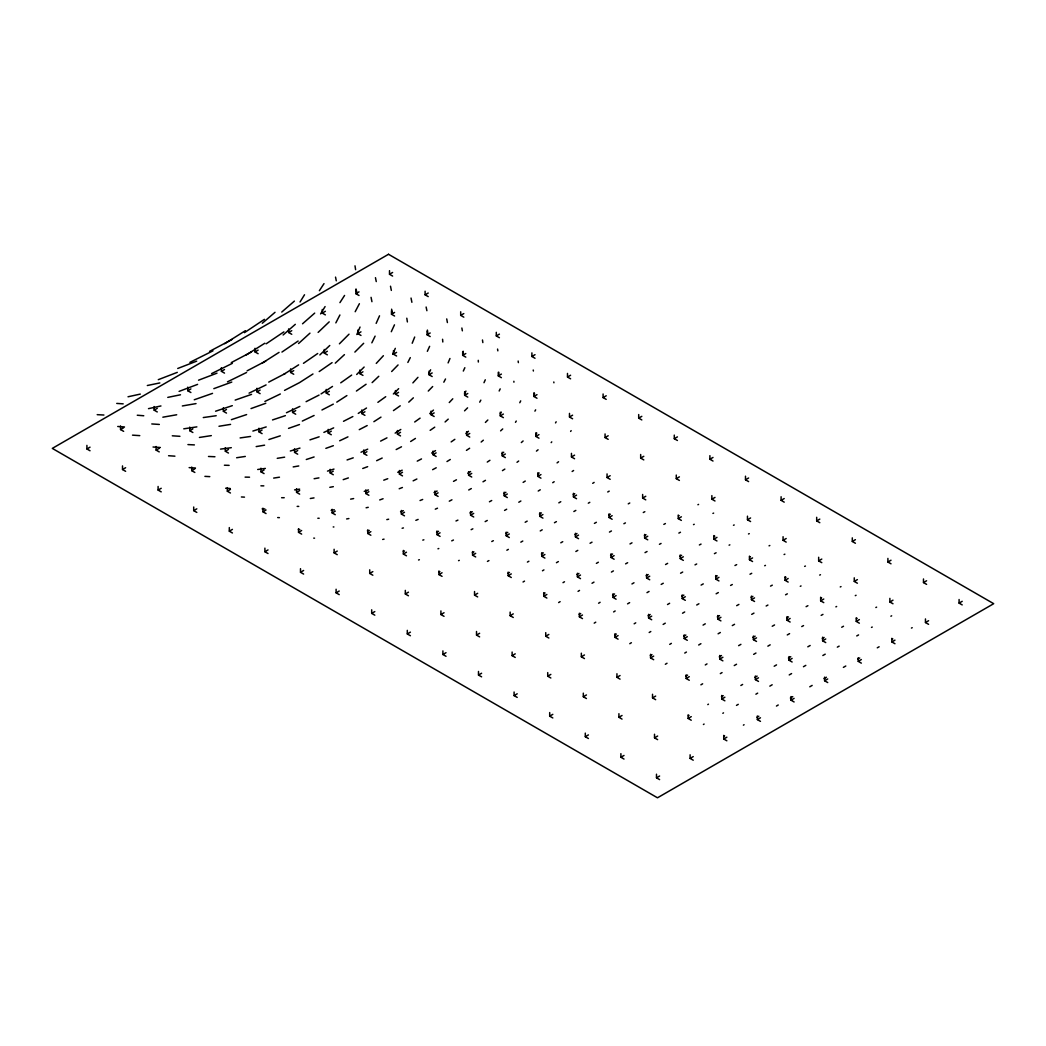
<?xml version="1.0" encoding="UTF-8"?>
<svg xmlns="http://www.w3.org/2000/svg" width="1046" height="1046" viewBox="0 0 1046 1046"><rect width="100%" height="100%" fill="white"/><g stroke="black" fill="none" stroke-linecap="round" stroke-linejoin="round"><path stroke-width="1.5" d="M534.441 393.976L534.454 393.218M412.202 343.245L414.687 337.034M448.106 362.91L449.963 358.477M392.747 354.359L395.31 348.344M356.83 334.524L360.033 327.058M376.155 323.371L379.528 315.814M483.984 382.705L485.292 379.79M427.343 351.325L429.631 346.331M463.313 371.055L464.855 367.708M391.296 331.713L394.473 324.835M428.625 374.037L430.625 369.774M499.164 390.995L500.197 388.877M371.84 342.827L375.109 336.132M519.784 402.723L520.699 400.88M407.862 362.452L410.294 357.614M464.516 393.845L465.941 391.06M335.844 322.874L339.911 314.99M443.831 382.195L445.518 378.979M355.182 311.721L359.393 303.719M534.924 411.143L535.644 409.836M479.709 402.161L480.833 400.134M500.328 413.876L501.335 412.137M555.518 422.911L556.158 421.8M320.586 313.918L325.084 306.57M300.032 301.993L304.517 294.763M515.482 422.323L516.266 421.067M339.924 302.634L344.565 295.443M319.37 290.71L324.012 283.623M570.619 431.436L571.155 430.651M536.075 434.09L536.781 433.031M551.177 442.615L551.765 441.87M412.882 382.888L417.955 377.318M376.259 363.407L383.385 355.705M449.257 402.54L452.787 398.788M391.662 371.526L398.068 364.949M428.259 391.06L432.678 386.536M339.414 343.82L349.024 334.171M356.699 374.481L364.126 367.041M393.348 393.963L398.657 388.654M485.396 422.44L487.841 419.995M354.869 352.084L363.668 343.297M464.555 410.843L467.575 407.848M429.762 413.641L433.449 410.084M318.128 332.406L329.202 321.854M319.854 354.934L329.765 345.481M372.128 382.614L378.783 376.285M408.751 402.161L413.353 397.833M335.282 363.158L344.435 354.633M500.603 430.874L502.721 428.925M298.555 343.519L309.956 333.151M445.086 421.969L448.224 419.132M465.941 433.567L468.477 431.266M521.326 442.563L523.105 440.967M302.542 323.789L314.702 313.107M283.113 334.982L295.312 324.325M281.74 312.061L294.397 301.091M262.298 323.253L275.02 312.309M481.16 442.04L483.344 440.183M501.884 453.742L503.727 452.212M536.441 451.114L538.075 449.793M557.073 462.894L558.551 461.744M517.012 462.293L518.685 461.025M537.644 474.073L539.161 472.975M377.881 402.344L385.713 396.695M414.7 421.996L420.087 418.139M340.735 382.836L351.665 375.096M393.453 410.594L400.239 405.809M356.411 391.047L366.087 384.248M451.153 441.909L454.84 439.333M430.141 430.351L434.744 427.16M319.2 371.552L332.092 362.635M303.471 363.315L317.723 353.496M572.136 471.498L573.587 470.504M281.949 352.057L298.149 341.035M266.129 343.833L283.871 331.883M466.438 450.381L469.641 448.237M487.266 462.07L489.92 460.292M688.386 715.817L689.039 715.372M244.45 332.654L264.442 319.331M552.719 482.703L554.184 481.722M707.789 704.612L708.456 704.167M358.268 413.418L366.505 408.018M703.422 724.499L704.089 724.067M722.838 713.294L723.505 712.849M321.057 393.911L332.51 386.432M723.976 736.358L724.643 735.926M743.392 725.153L744.059 724.721M592.703 483.33L594.128 482.402M395.153 433.109L400.814 429.448M336.773 402.135L346.893 395.584M373.88 421.695L380.979 417.119M312.963 373.984L299.509 382.627L284.538 390.393M283.741 374.39L298.633 364.845M262.219 363.119L279.06 352.371M410.633 441.504L415.432 438.431M502.446 470.635L504.839 469.092M431.658 453.062L435.515 450.604M579.183 614.447L580.687 613.492M594.22 623.141L595.749 622.174M573.286 494.536L574.725 493.62M558.642 602.574L560.12 601.633M598.6 603.241L600.103 602.287M614.747 635.014L616.316 634.033M246.359 354.882L264.821 343.245M523.131 482.402L525.262 481.055M578.059 591.369L579.523 590.428M224.694 343.703L245.392 330.693M613.623 611.936L615.166 610.969M634.164 623.808L635.733 622.828M446.982 461.548L450.29 459.482M629.784 643.708L631.379 642.715M563.01 582.661L564.487 581.759M650.311 655.581L651.946 654.574M467.81 473.237L470.569 471.537M543.606 593.867L545.071 592.964M649.187 632.503L650.795 631.509M669.728 644.375L671.362 643.368M523.052 581.994L524.517 581.105M542.469 570.789L543.92 569.9M665.348 664.275L667.008 663.256M483.004 481.814L485.462 480.323M685.888 676.147L687.588 675.115M538.219 491.032L540.259 489.803M684.751 653.057L686.424 652.05M705.292 664.942L706.991 663.909M503.688 493.594L505.885 492.274M700.912 684.829L702.637 683.796M558.826 502.865L560.774 501.701M592.023 583.276L593.984 582.112M612.551 595.161L614.564 593.958M721.452 696.701L723.204 695.655M736.489 705.396L738.267 704.337M757.043 717.268L758.821 716.209M576.987 574.581L578.935 573.43M627.574 603.856L629.627 602.64M648.115 615.741L650.207 614.486M720.328 673.624L722.054 672.591M740.869 685.496L742.621 684.45M776.446 706.063L778.237 704.991M556.446 562.709L558.368 561.571M596.39 563.376L598.351 562.225M663.138 624.436L665.269 623.168M683.666 636.308L685.849 635.027M755.905 694.191L757.67 693.132M607.726 491.986L609.203 491.123M575.862 551.504L577.784 550.366M611.426 572.07L613.401 570.907M631.954 583.956L633.981 582.753M518.79 502.237L520.869 501.008M646.99 592.651L649.043 591.435M667.518 604.523L669.623 603.281M698.689 645.003L700.912 643.695M588.31 503.191L589.787 502.328M560.813 542.809L562.735 541.684M682.541 613.218L684.685 611.962M703.069 625.103L705.265 623.821M719.23 656.875L721.479 655.554M527.406 562.094L528.884 561.231M734.253 665.57L736.541 664.236M754.794 677.442L757.108 676.095M769.83 686.137L772.17 684.777M790.358 698.022L792.737 696.623M539.396 514.07L541.383 512.919M540.246 530.95L542.194 529.812M507.99 573.3L509.48 572.437M541.397 554.014L543.332 552.889M718.105 633.798L720.328 632.503M738.633 645.67L740.895 644.349M753.669 654.365L755.957 653.031M774.197 666.237L776.524 664.89M789.233 674.932L791.587 673.572M809.774 686.804L812.154 685.418M86.91 445.374L86.91 448.956L90.021 447.165M120.538 425.957L120.538 429.553L123.65 427.749M154.154 406.541L154.154 410.137L157.266 408.345M187.77 387.138L187.77 390.733L190.895 388.929M221.399 367.721L221.399 371.317L224.511 369.526M255.015 348.305L255.015 351.901L258.127 350.109M288.644 328.902L288.644 332.497L291.756 330.693M322.26 309.485L322.26 313.081L325.371 311.29M355.888 290.082L355.888 293.678L359 291.873M389.504 270.666L389.504 274.261L392.616 272.47M122.513 465.915L122.513 469.51L125.625 467.719M156.129 446.511L156.129 450.107L159.24 448.303M189.757 427.095L189.757 430.69L192.869 428.899M223.373 407.692L223.373 411.274L226.485 409.483M257.002 388.275L257.002 391.871L260.114 390.066M290.618 368.859L290.618 372.454L293.73 370.663M324.234 349.456L324.234 353.051L327.359 351.247M357.863 330.039L357.863 333.635L360.975 331.844M391.479 310.636L391.479 314.231L394.59 312.427M425.107 291.219L425.107 294.815L428.219 293.024M158.103 486.468L158.103 490.064L161.215 488.273M191.732 467.065L191.732 470.661L194.844 468.856M225.348 447.649L225.348 451.244L228.459 449.453M258.977 428.232L258.977 431.828L262.088 430.037M292.592 408.829L292.592 412.425L295.704 410.62M326.221 389.413L326.221 393.008L329.333 391.217M359.837 370.009L359.837 373.605L362.949 371.801M393.466 350.593L393.466 354.189L396.578 352.397M427.082 331.19L427.082 334.785L430.194 332.981M460.698 311.773L460.698 315.369L463.809 313.578M193.706 507.022L193.706 510.618L196.818 508.827M227.335 487.619L227.335 491.215L230.447 489.41M260.951 468.203L260.951 471.798L264.063 469.994M294.567 448.786L294.567 452.382L297.692 450.591M328.196 429.383L328.196 432.979L331.307 431.174M361.811 409.967L361.811 413.562L364.923 411.771M395.44 390.563L395.44 394.159L398.552 392.355M429.056 371.147L429.056 374.743L432.168 372.951M462.685 351.744L462.685 355.339L465.797 353.535M496.301 332.327L496.301 335.923L499.413 334.119M229.309 527.576L229.309 531.172L232.421 529.381M262.925 508.173L262.925 511.755L266.037 509.964M296.554 488.757L296.554 492.352L299.666 490.548M330.17 469.34L330.17 472.936L333.282 471.145M363.799 449.937L363.799 453.533L366.911 451.728M397.415 430.521L397.415 434.116L400.526 432.325M431.03 411.117L431.03 414.713L434.155 412.909M464.659 391.701L464.659 395.296L467.771 393.505M498.275 372.298L498.275 375.88L501.387 374.089M531.904 352.881L531.904 356.477L535.016 354.672M264.899 548.13L264.899 551.726L268.011 549.921M298.528 528.714L298.528 532.309L301.64 530.518M332.144 509.31L332.144 512.906L335.256 511.102M365.773 489.894L365.773 493.49L368.885 491.698M399.389 470.491L399.389 474.086L402.501 472.282M433.018 451.074L433.018 454.67L436.13 452.879M466.634 431.671L466.634 435.267L469.746 433.462M500.263 412.255L500.263 415.85L503.374 414.059M533.878 392.838L533.878 396.434L536.99 394.643M567.494 373.435L567.494 377.031L570.606 375.226M300.503 568.684L300.503 572.28L303.615 570.475M334.119 549.268L334.119 552.863L337.243 551.072M367.747 529.864L367.747 533.46L370.859 531.656M401.376 510.448L401.376 514.044L404.488 512.252M434.992 491.045L434.992 494.64L438.104 492.836M468.608 471.628L468.608 475.224L471.733 473.433M502.237 452.225L502.237 455.821L505.349 454.016M535.853 432.809L535.853 436.404L538.965 434.6M569.482 413.392L569.482 416.988L572.593 415.197M603.097 393.989L603.097 397.585L606.209 395.78M336.106 589.238L336.106 592.834L339.218 591.029M369.722 569.822L369.722 573.417L372.834 571.626M403.351 550.418L403.351 554.014L406.463 552.21M436.966 531.002L436.966 534.598L440.078 532.806M470.595 511.599L470.595 515.194L473.707 513.39M504.211 492.182L504.211 495.778L507.323 493.987M537.84 472.779L537.84 476.361L540.952 474.57M571.456 453.363L571.456 456.958L574.568 455.154M605.072 433.946L605.072 437.542L608.184 435.751M638.701 414.543L638.701 418.139L641.813 416.334M371.696 609.792L371.696 613.387L374.808 611.583M405.325 590.375L405.325 593.971L408.437 592.18M438.941 570.972L438.941 574.568L442.053 572.763M472.57 551.556L472.57 555.151L475.682 553.36M506.186 532.153L506.186 535.748L509.31 533.944M539.814 512.736L539.814 516.332L542.926 514.54M573.43 493.32L573.43 496.915L576.542 495.124M607.059 473.916L607.059 477.512L610.171 475.708M640.675 454.5L640.675 458.096L643.787 456.304M674.291 435.097L674.291 438.692L677.416 436.888M520.83 542.155L522.778 541.03M573.862 511.533L575.823 510.409M407.299 630.346L407.299 633.941L410.411 632.137M440.915 610.929L440.915 614.525L444.04 612.734M474.544 591.526L474.544 595.122L477.656 593.317M508.173 572.11L508.173 575.705L511.285 573.914M541.789 552.706L541.789 556.302L544.901 554.498M575.418 533.29L575.418 536.886L578.53 535.081M609.034 513.874L609.034 517.469L612.145 515.678M642.649 494.47L642.649 498.066L645.761 496.262M676.278 475.054L676.278 478.65L679.39 476.858M709.894 455.651L709.894 459.233L713.006 457.442M442.903 650.9L442.903 654.495L446.014 652.691M476.518 631.483L476.518 635.079L479.63 633.288M510.147 612.08L510.147 615.676L513.259 613.871M543.763 592.664L543.763 596.259L546.875 594.468M577.392 573.26L577.392 576.843L580.504 575.052M611.008 553.844L611.008 557.44L614.12 555.635M644.637 534.428L644.637 538.023L647.749 536.232M678.253 515.024L678.253 518.62L681.364 516.816M711.868 495.608L711.868 499.204L714.993 497.412M745.497 476.192L745.497 479.787L748.609 477.996M478.493 671.454L478.493 675.049L481.605 673.245M512.122 652.037L512.122 655.633L515.233 653.842M545.737 632.634L545.737 636.23L548.849 634.425M579.366 613.218L579.366 616.813L582.478 615.022M612.982 593.814L612.982 597.397L616.094 595.605M646.611 574.398L646.611 577.993L649.723 576.189M680.227 554.981L680.227 558.577L683.339 556.786M713.856 535.578L713.856 539.174L716.968 537.369M747.472 516.162L747.472 519.757L750.583 517.953M781.101 496.745L781.101 500.341L784.212 498.55M514.096 692.007L514.096 695.603L517.208 693.799M547.725 672.591L547.725 676.187L550.837 674.395M581.341 653.188L581.341 656.783L584.453 654.979M614.956 633.771L614.956 637.367L618.081 635.576M648.585 614.355L648.585 617.951L651.697 616.159M682.201 594.952L682.201 598.547L685.326 596.743M715.83 575.535L715.83 579.131L718.942 577.34M749.446 556.132L749.446 559.715L752.558 557.923M783.075 536.716L783.075 540.311L786.187 538.507M816.691 517.299L816.691 520.895L819.803 519.104M549.699 712.561L549.699 716.157L552.811 714.353M583.315 693.145L583.315 696.741L586.427 694.949M616.944 673.742L616.944 677.324L620.056 675.533M650.56 654.325L650.56 657.921L653.672 656.117M684.189 634.909L684.189 638.505L687.3 636.713M717.804 615.506L717.804 619.101L720.916 617.297M751.433 596.089L751.433 599.685L754.545 597.894M785.049 576.673L785.049 580.269L788.161 578.477M818.665 557.27L818.665 560.865L821.79 559.061M852.294 537.853L852.294 541.449L855.406 539.658M585.302 733.115L585.302 736.711L588.414 734.907M618.918 713.699L618.918 717.295L622.03 715.49M652.534 694.283L652.534 697.878L655.659 696.087M686.163 674.879L686.163 678.475L689.275 676.67M719.779 655.463L719.779 659.058L722.891 657.267M753.408 636.06L753.408 639.655L756.52 637.851M787.023 616.643L787.023 620.239L790.135 618.434M820.652 597.227L820.652 600.822L823.764 599.031M854.268 577.823L854.268 581.419L857.38 579.615M887.897 558.407L887.897 562.003L891.009 560.211M620.893 753.669L620.893 757.252L624.004 755.46M654.521 734.253L654.521 737.848L657.633 736.044M688.137 714.836L688.137 718.432L691.249 716.641M721.766 695.433L721.766 699.029L724.878 697.224M755.382 676.017L755.382 679.612L758.494 677.821M788.998 656.6L788.998 660.196L792.123 658.405M822.627 637.197L822.627 640.793L825.739 638.988M856.243 617.781L856.243 621.376L859.354 619.585M889.871 598.377L889.871 601.973L892.983 600.169M923.487 578.961L923.487 582.557L926.599 580.765M656.496 774.21L656.496 777.806L659.608 776.014M690.112 754.807L690.112 758.402L693.237 756.598M723.74 735.39L723.74 738.986L726.852 737.195M757.356 715.987L757.356 719.583L760.468 717.778M790.985 696.571L790.985 700.166L794.097 698.375M824.601 677.154L824.601 680.75L827.713 678.959M858.23 657.751L858.23 661.347L861.342 659.542M891.846 638.335L891.846 641.93L894.958 640.139M925.462 618.931L925.462 622.527L928.587 620.723M959.09 599.515L959.09 603.111L962.202 601.319M628.267 503.858L629.757 502.995M767.869 646.153L770.17 644.833M788.409 658.026L790.75 656.692M803.446 666.72L805.799 665.374M823.973 678.606L826.379 677.22M525.17 522.268L527.171 521.117M554.458 522.739L556.407 521.614M594.416 523.392L596.364 522.281M732.305 625.586L734.54 624.292M752.832 637.459L755.12 636.151M608.864 515.063L610.354 514.201M787.272 634.948L789.586 633.628M807.813 646.82L810.153 645.487M822.849 655.515L825.216 654.168M843.377 667.387L845.783 666.014M506.852 550.222L508.343 549.372M575.012 534.598L576.961 533.486M696.728 605.006L698.911 603.764M717.268 616.892L719.491 615.623M751.708 614.368L753.957 613.1M772.236 626.253L774.537 624.946M504.564 510.422L506.682 509.232M590.049 543.279L592.01 542.168M661.177 584.426L663.269 583.237M681.704 596.312L683.849 595.096M487.436 561.427L488.94 560.578M610.576 555.165L612.577 554.027M625.613 563.859L627.639 562.709M646.14 575.731L648.219 574.568M736.672 605.673L738.907 604.418M609.452 532.074L611.426 530.963M716.144 593.801L718.327 592.559M822.287 638.452L824.104 637.445M837.336 647.147L839.154 646.127M857.877 659.019L859.72 657.986M505.754 533.46L507.768 532.336M629.993 543.946L631.993 542.822M680.58 573.221L682.685 572.044M701.108 585.093L703.265 583.89M801.746 626.58L803.537 625.586M856.739 635.942L858.57 634.922M877.28 647.814L879.124 646.781M645.016 552.641L647.056 551.504M665.557 564.526L667.636 563.363M821.162 615.375L822.954 614.381M841.703 627.247L843.507 626.24M489.436 501.779L491.712 500.511M786.71 617.885L788.488 616.905M485.148 521.627L487.279 520.45M766.169 606.013L767.921 605.046M806.113 606.68L807.904 605.699M468.726 489.986L471.315 488.56M785.572 594.808L787.337 593.84M643.29 512.527L644.833 511.69M623.887 523.732L625.416 522.895M751.12 597.318L752.872 596.364M453.506 481.382L456.448 479.787M730.592 585.446L732.305 584.518M663.831 524.399L665.4 523.549M644.414 535.604L645.997 534.754M770.536 586.113L772.288 585.159M749.995 574.228L751.721 573.313M432.626 469.68L436.221 467.771M209.553 351.378L232.107 339.427M695.015 564.866L696.688 563.977M715.542 576.738L717.255 575.836M231.297 362.596L251.471 351.94M469.994 512.958L472.334 511.729M659.438 544.299L661.059 543.449M417.249 461.142L421.499 458.919M491.764 541.527L493.346 540.69M678.854 533.094L680.462 532.244M679.978 556.171L681.626 555.308M714.418 553.661L716.105 552.772M734.959 565.533L736.672 564.631M247.118 370.82L265.736 361.092M396.173 449.558L401.481 446.786M699.382 544.966L701.042 544.09M268.717 382.117L285.244 373.527M449.283 501.178L451.937 499.792M321.959 409.98L333.295 404.135M359.262 429.658L367.185 425.565M380.6 441.111L386.955 437.843M472.334 552.719L473.943 551.896M306.099 401.677L319.056 395.074M911.445 628.071L912.204 627.692M892.042 639.289L892.8 638.897M343.506 421.303L352.855 416.543M890.891 616.212L891.65 615.819M871.488 627.417L872.246 627.038M856.439 618.722L857.197 618.343M189.875 362.374L212.966 350.841M471.145 529.668L472.844 528.818M434.025 492.561L437.11 491.032M697.904 504.734L698.571 504.407M875.842 607.517L876.613 607.138M413.144 480.846L416.87 479.003M835.885 606.863L836.643 606.484M211.619 373.592L232.33 363.354M678.488 515.94L679.155 515.613M855.301 595.645L856.059 595.279M227.466 381.842L246.568 372.481M451.728 540.86L453.441 540.024M249.066 393.139L266.076 384.915M820.835 598.168L821.594 597.802M264.886 401.442L280.341 393.989M376.638 460.711L382.182 458.043M840.252 586.963L841.01 586.597M397.742 472.308L402.187 470.177M800.282 586.296L801.04 585.943M302.32 421.067L314.101 415.471M339.675 440.784L347.952 436.862M819.698 575.091L820.456 574.725M286.46 412.739L299.875 406.423M361.027 452.238L367.708 449.139M323.881 432.403L333.661 427.866M785.232 577.601L786.004 577.261M455.991 520.986L457.913 520.11M804.649 566.396L805.42 566.043M764.691 565.742L765.45 565.389M784.095 554.524L784.866 554.184M693.511 524.621L694.23 524.294M712.927 513.416L713.634 513.089M714.052 536.493L714.797 536.167M733.468 525.275L734.2 524.961M749.642 557.047L750.4 556.707M435.293 509.167L437.503 508.199M729.088 545.175L729.847 544.848M769.045 545.842L769.817 545.502M436.548 532.192L438.536 531.329M748.505 533.97L749.263 533.643M415.85 520.359L418.125 519.417M420.034 500.537L422.676 499.465M458.566 560.656L459.286 560.368M399.193 488.757L402.409 487.501M177.728 368.48L196.687 361.145M439.15 571.861L439.882 571.587M158.286 379.672L177.297 372.363M198.531 380.195L216.993 373.161M179.088 391.387L197.602 384.379M400.553 511.716L403.338 510.683M362.74 468.49L367.656 466.673M213.829 388.654L231.781 382.078M383.751 480.179L387.752 478.715M379.711 499.949L383.071 498.733M251.014 408.568L265.789 403.272M325.855 448.355L333.347 445.701M437.973 548.797L438.784 548.509M288.526 428.389L299.483 424.545M194.255 399.768L212.534 393.374M235.167 400.095L251.55 394.368M347.076 459.952L353.234 457.834M343.206 479.656L348.37 477.917M231.375 419.668L246.608 414.582M272.522 419.93L285.388 415.641M309.956 439.869L319.148 436.81M364.23 491.359L368.467 489.946M418.557 559.989L419.368 559.715M215.594 411.209L232.304 405.665M306.282 459.508L314.101 456.958M268.9 439.529L280.289 435.829M327.503 471.118L333.988 469.079M252.884 431.057L266.207 426.925M290.33 451.009L299.967 448.08M422.793 540.115L423.865 539.801M402.122 528.256L403.429 527.929M403.351 551.307L404.475 551.02M386.824 519.614L388.641 519.208M382.679 539.461L384.052 539.148M128.03 396.774L140.308 394.094M148.493 408.646L160.953 405.953M366.113 507.768L368.244 507.323M147.329 385.516L159.842 382.928M167.778 397.388L180.487 394.787M367.355 530.806L369.277 530.427M350.632 499.138L353.64 498.563M329.817 487.318L333.334 486.665M346.631 518.947L348.893 518.541M162.849 417.197L176.696 414.765M293.194 466.921L298.764 465.954M182.344 405.953L196.02 403.599M314.127 478.715L318.938 477.891M256.178 446.59L264.573 445.178M331.137 510.317L334.302 509.794M218.98 426.271L230.578 424.388M310.322 498.497L314.009 497.896M277.242 458.331L284.63 457.167M199.42 437.45L211.318 435.62M273.673 478.087L279.465 477.198M236.631 457.743L245.3 456.435M294.593 489.881L299.64 489.136M183.769 428.821L196.87 426.873M203.277 417.563L216.195 415.72M240.122 437.934L250.556 436.457M257.695 469.497L265.357 468.425M220.536 449.113L231.31 447.688M317.84 518.267L319.174 518.267M281.609 497.713L284.211 497.713M297.169 506.382L298.738 506.408M245.104 477.12L249.523 477.198M260.912 485.815L263.814 485.867M333.216 526.949L333.883 526.962M224.406 465.222L229.113 465.365M208.494 456.474L214.94 456.749M262.128 508.866L264.86 508.971M298.372 529.446L299.823 529.498M225.635 488.26L230.172 488.482M97.2 414.661L103.907 415.027M187.94 444.576L194.386 444.903M241.404 496.968L244.489 497.138M277.687 517.561L279.4 517.652M204.911 476.361L209.788 476.636M189.143 467.627L195.458 468.007M151.788 423.944L159.332 424.441M116.747 403.416L123.18 403.848M172.302 435.803L179.925 436.313M132.515 435.149L139.772 435.633M117.74 426.48L124.474 426.938M153.043 447.008L160.365 447.505M313.748 538.128L314.545 538.18M168.576 455.729L174.917 456.174M137.274 415.236L143.76 415.759M389.504 274.261L392.616 276.066M425.107 294.815L428.219 296.606M460.698 315.369L463.809 317.16M496.301 335.923L499.413 337.714M531.904 356.477L535.016 358.268M567.494 377.031L570.606 378.822M603.097 397.585L606.209 399.376M638.701 418.139L641.813 419.93M674.291 438.692L677.416 440.484M709.894 459.233L713.006 461.038M745.497 479.787L748.609 481.591M781.101 500.341L784.212 502.145M816.691 520.895L819.803 522.699M852.294 541.449L855.406 543.253M887.897 562.003L891.009 563.807M923.487 582.557L926.599 584.361M959.09 603.111L962.202 604.902M355.888 293.678L359 295.469M391.479 314.231L394.59 316.023M427.082 334.785L430.194 336.577M462.685 355.339L465.797 357.131M498.275 375.88L501.387 377.684M533.878 396.434L536.99 398.238M569.482 416.988L572.593 418.792M605.072 437.542L608.184 439.346M640.675 458.096L643.787 459.9M676.278 478.65L679.39 480.441M711.868 499.204L714.993 500.995M747.472 519.757L750.583 521.549M783.075 540.311L786.187 542.103M818.665 560.865L821.79 562.656M854.268 581.419L857.38 583.21M889.871 601.973L892.983 603.764M925.462 622.527L928.587 624.318M322.26 313.081L325.371 314.885M357.863 333.635L360.975 335.439M393.466 354.189L396.578 355.993M429.056 374.743L432.168 376.547M464.659 395.296L467.771 397.101M500.263 415.85L503.374 417.642M535.853 436.404L538.965 438.196M571.456 456.958L574.568 458.749M607.059 477.512L610.171 479.303M642.649 498.066L645.761 499.857M678.253 518.62L681.364 520.411M713.856 539.174L716.968 540.965M749.446 559.715L752.558 561.519M785.049 580.269L788.161 582.073M820.652 600.822L823.764 602.627M856.243 621.376L859.354 623.181M891.846 641.93L894.958 643.735M288.644 332.497L291.756 334.289M324.234 353.051L327.359 354.842M359.837 373.605L362.949 375.396M395.44 394.159L398.552 395.95M431.03 414.713L434.155 416.504M466.634 435.267L469.746 437.058M502.237 455.821L505.349 457.612M537.84 476.361L540.952 478.166M573.43 496.915L576.542 498.72M609.034 517.469L612.145 519.274M644.637 538.023L647.749 539.828M680.227 558.577L683.339 560.381M715.83 579.131L718.942 580.935M751.433 599.685L754.545 601.476M787.023 620.239L790.135 622.03M822.627 640.793L825.739 642.584M858.23 661.347L861.342 663.138M255.015 351.901L258.127 353.705M290.618 372.454L293.73 374.259M326.221 393.008L329.333 394.813M361.811 413.562L364.923 415.367M397.415 434.116L400.526 435.921M433.018 454.67L436.13 456.474M468.608 475.224L471.733 477.028M504.211 495.778L507.323 497.582M539.814 516.332L542.926 518.123M575.418 536.886L578.53 538.677M611.008 557.44L614.12 559.231M646.611 577.993L649.723 579.785M682.201 598.547L685.326 600.339M717.804 619.101L720.916 620.893M753.408 639.655L756.52 641.446M788.998 660.196L792.123 662M824.601 680.75L827.713 682.554M221.399 371.317L224.511 373.108M257.002 391.871L260.114 393.662M292.592 412.425L295.704 414.216M328.196 432.979L331.307 434.77M363.799 453.533L366.911 455.324M399.389 474.086L402.501 475.878M434.992 494.64L438.104 496.432M470.595 515.194L473.707 516.986M506.186 535.748L509.31 537.539M541.789 556.302L544.901 558.093M577.392 576.843L580.504 578.647M612.982 597.397L616.094 599.201M648.585 617.951L651.697 619.755M684.189 638.505L687.3 640.309M719.779 659.058L722.891 660.863M755.382 679.612L758.494 681.417M790.985 700.166L794.097 701.958M187.77 390.733L190.895 392.525M223.373 411.274L226.485 413.078M258.977 431.828L262.088 433.632M294.567 452.382L297.692 454.186M330.17 472.936L333.282 474.74M365.773 493.49L368.885 495.294M401.376 514.044L404.488 515.848M436.966 534.598L440.078 536.402M472.57 555.151L475.682 556.956M508.173 575.705L511.285 577.51M543.763 596.259L546.875 598.064M579.366 616.813L582.478 618.604M614.956 637.367L618.081 639.158M650.56 657.921L653.672 659.712M686.163 678.475L689.275 680.266M721.766 699.029L724.878 700.82M757.356 719.583L760.468 721.374M154.154 410.137L157.266 411.941M189.757 430.69L192.869 432.495M225.348 451.244L228.459 453.036M260.951 471.798L264.063 473.59M296.554 492.352L299.666 494.143M332.144 512.906L335.256 514.697M367.747 533.46L370.859 535.251M403.351 554.014L406.463 555.805M438.941 574.568L442.053 576.359M474.544 595.122L477.656 596.913M510.147 615.676L513.259 617.467M545.737 636.23L548.849 638.021M581.341 656.783L584.453 658.575M616.944 677.324L620.056 679.129M652.534 697.878L655.659 699.682M688.137 718.432L691.249 720.236M723.74 738.986L726.852 740.79M120.538 429.553L123.65 431.344M156.129 450.107L159.24 451.898M191.732 470.661L194.844 472.452M227.335 491.215L230.447 493.006M262.925 511.755L266.037 513.56M298.528 532.309L301.64 534.114M334.119 552.863L337.243 554.668M369.722 573.417L372.834 575.222M405.325 593.971L408.437 595.775M440.915 614.525L444.04 616.329M476.518 635.079L479.63 636.883M512.122 655.633L515.233 657.437M547.725 676.187L550.837 677.991M583.315 696.741L586.427 698.532M618.918 717.295L622.03 719.086M654.521 737.848L657.633 739.64M690.112 758.402L693.237 760.194M86.91 448.956L90.021 450.761M122.513 469.51L125.625 471.315M158.103 490.064L161.215 491.868M193.706 510.618L196.818 512.422M229.309 531.172L232.421 532.976M264.899 551.726L268.011 553.517M300.503 572.28L303.615 574.071M336.106 592.834L339.218 594.625M371.696 613.387L374.808 615.179M407.299 633.941L410.411 635.733M442.903 654.495L446.014 656.287M478.493 675.049L481.605 676.84M514.096 695.603L517.208 697.394M549.699 716.157L552.811 717.948M585.302 736.711L588.414 738.502M620.893 757.252L624.004 759.056M656.496 777.806L659.608 779.61M355.993 288.958L356.908 292.71M426.127 307.027L426.899 310.701M411.039 298.058L411.889 302.294M375.462 277.674L376.259 281.57M390.498 286.212L391.335 290.409M391.609 309.185L392.485 313.578M335.531 277.112L336.276 280.825M371.069 297.339L371.931 301.693M446.734 318.912L447.4 322.56M461.861 328.013L462.358 330.824M533.225 370.023L533.395 371.016M497.569 349.076L497.844 350.855M354.999 265.828L355.614 269.698M406.802 318.206L407.391 321.933M482.468 339.976L482.847 342.591M553.805 381.973L553.909 382.797M427.409 330.078L427.892 333.805M518.162 361.04L518.358 362.622M442.576 339.27L442.811 341.99M478.257 360.334L478.336 362.021M463.182 351.221L463.313 353.77M513.874 381.28L513.913 382.182M498.837 372.298L498.85 373.801M388.511 254.283L52.3 448.394L657.489 797.797L993.7 603.686L388.511 254.283"/></g></svg>
